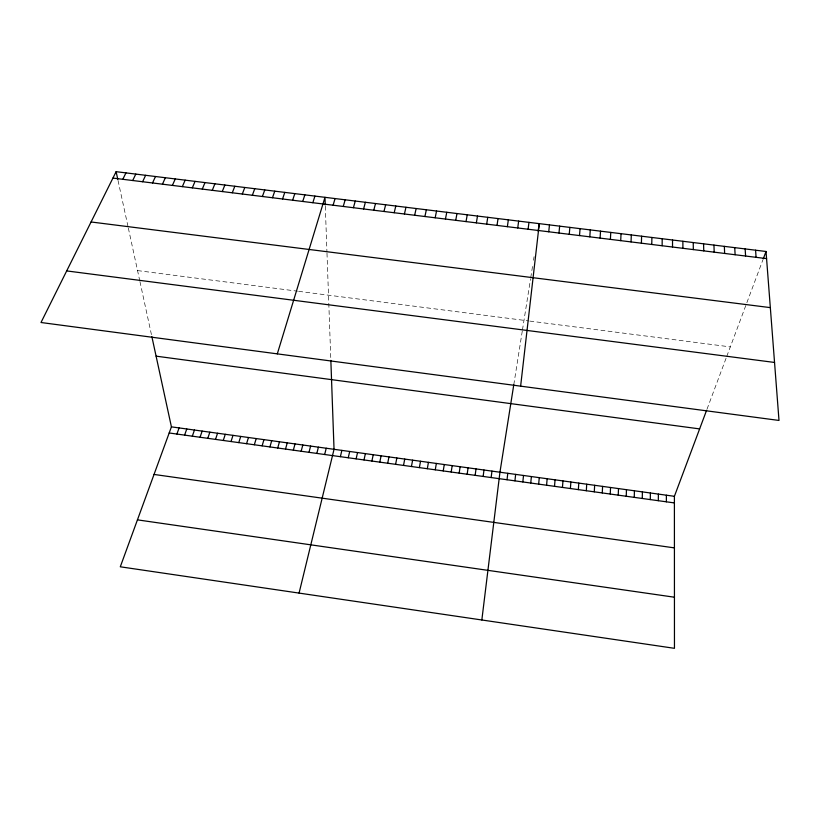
<?xml version="1.0" encoding="UTF-8"?>
<svg xmlns="http://www.w3.org/2000/svg" width="820" height="820" viewBox="0 0 820 820"><rect width="100%" height="100%" fill="white"/><g stroke="black" fill="none" stroke-linecap="round" stroke-linejoin="round"><path stroke-width="0.61" stroke-dasharray="4.1 3.07" d="M513.791 384.693L522.289 331.024M522.463 329.968L530.56 278.779M530.745 277.642L532.938 263.763M533.502 260.248L534.066 256.691M707.014 409.159L726.376 357.428M726.766 356.382L762.856 259.96M137.555 270.59L297.516 291.182M298.654 291.336L528.623 320.928M529.781 321.081L730.323 346.891M118.018 180.441L128.084 226.863M128.33 228.032L139.697 280.471M139.933 281.557L151.628 335.503M325.304 206.179L326.944 251.935M326.985 253.093L330.808 359.262"/><path stroke-width="1.23" d="M672.523 247.035L672.533 240.004M666.363 501.809L666.393 495.198M658.316 500.692L658.388 494.091M662.14 245.754L662.201 238.733M650.291 499.585L650.393 492.994M651.767 244.473L651.89 237.472M642.265 498.468L642.409 491.887M634.249 497.361L634.434 490.79M641.404 243.202L641.599 236.201M626.244 496.254L626.459 489.683M631.051 241.92L631.308 234.94M618.239 495.147L618.495 488.587M620.72 240.649L621.037 233.679M610.254 494.04L610.541 487.49M602.269 492.933L602.587 486.393M610.398 239.378L610.777 232.419M594.285 491.826L594.654 485.296M586.32 490.729L586.72 484.2M600.096 238.107L600.527 231.158M578.356 489.622L578.787 483.103M589.795 236.836L590.287 229.907M570.402 488.525L570.874 482.006M562.458 487.418L562.961 480.92M579.514 235.576L580.068 228.647M554.515 486.321L555.058 479.823M546.581 485.225L547.155 478.736M569.244 234.305L569.849 227.396M538.658 484.128L539.273 477.65M558.984 233.044L559.65 226.146M530.745 483.031L531.391 476.563M548.734 231.783L549.472 224.895M522.832 481.934L523.519 475.477M514.929 480.848L515.647 474.39M520.628 386.159L539.293 223.645L538.104 231.168M507.037 479.751L507.795 473.304M481.842 619.981L499.944 472.217L513.791 384.693M528.111 229.241L528.961 222.374M491.139 477.547L491.959 471.121M517.738 227.96L518.64 221.113M483.134 476.44L483.995 470.014M475.139 475.333L476.03 468.917M507.365 226.679L508.338 219.842M467.154 474.226L468.087 467.82M497.012 225.408L498.047 218.581M459.169 473.119L460.133 466.723M451.195 472.023L452.199 465.627M486.67 224.137L487.767 217.32M443.23 470.916L444.266 464.53M476.348 222.866L477.496 216.06M435.276 469.819L436.342 463.443M427.322 468.712L428.429 462.347M466.037 221.595L467.236 214.799M419.379 467.615L420.527 461.26M455.725 220.324L456.996 213.538M411.445 466.518L412.624 460.163M403.522 465.422L404.731 459.077M395.599 464.325L396.849 457.99M445.444 219.053L446.767 212.277M387.686 463.228L388.967 456.904M435.164 217.792L436.547 211.027M379.783 462.131L381.105 455.817M371.89 461.035L373.243 454.731M424.904 216.521L426.349 209.776M363.998 459.948L365.382 453.644M414.654 215.26L416.15 208.526M356.116 458.851L357.54 452.558M404.414 213.999L405.972 207.275M348.244 457.765L349.699 451.482M340.372 456.678L341.868 450.395M394.184 212.739L395.804 206.025M299.074 593.096L334.037 449.319L330.849 360.421M324.669 454.505L326.227 448.232M383.975 211.478L385.646 204.774M316.817 453.419L318.416 447.156M373.776 210.227L375.509 203.534M308.986 452.332L310.616 446.08M301.155 451.246L302.816 445.004M363.588 208.967L365.382 202.284M293.334 450.159L295.026 443.928M285.514 449.083L287.246 442.851M353.41 207.716L355.265 201.043M277.713 447.997L279.476 441.785M343.252 206.466L345.159 199.803M269.913 446.92L271.707 440.709M262.123 445.844L263.948 439.643M333.104 205.215L335.062 198.563M254.333 444.768L256.199 438.567M277.303 353.871L324.986 197.323L325.253 204.928M246.553 443.692L248.46 437.501M312.84 202.714L314.911 196.093M238.784 442.615L240.721 436.435M231.025 441.539L232.993 435.369M302.723 201.464L304.856 194.852M223.265 440.463L225.274 434.303M215.527 439.387L217.556 433.237M292.627 200.223L294.821 193.623M207.778 438.321L209.848 432.171M200.049 437.244L202.15 431.105M282.541 198.983L284.786 192.392M192.321 436.178L194.453 430.049M272.465 197.743L274.772 191.162M184.602 435.112L186.775 428.983M176.894 434.046L179.098 427.927M262.4 196.503L264.757 189.933M151.874 336.682L171.421 426.861L120.294 566.794L674.46 648.323L674.399 496.305L706.604 410.277M252.355 195.262L254.764 188.702M763.246 258.915L766.024 251.484L116.122 171.677L41 322.506L779 420.445L766.024 251.484M242.31 194.022L244.79 187.483M232.285 192.792L234.817 186.253M222.271 191.552L224.854 185.033M212.277 190.322L214.912 183.813M202.284 189.092L204.979 182.593M192.31 187.862L195.058 181.374M182.347 186.632L185.146 180.154M172.395 185.412L175.254 178.945M162.452 184.182L165.363 177.725M152.52 182.962L155.492 176.515M142.608 181.743L145.632 175.306M132.707 180.523L135.782 174.096M122.815 179.303L125.942 172.887M112.934 178.083L766.577 258.618M91.071 221.974L770.339 307.623M66.697 270.918L774.551 362.45M156.097 356.157L699.624 428.901M171.421 426.861L674.399 496.305M169.186 432.981L674.409 502.926M154.037 474.442L674.419 547.883M137.442 519.859L674.44 597.216M116.122 171.677L117.783 179.354M755.589 250.202L756.071 257.326M745.154 248.921L745.585 256.035M734.74 247.64L735.109 254.743M724.347 246.369L724.644 253.452M713.953 245.088L714.189 252.17M703.58 243.817L703.755 250.879M693.218 242.546L693.33 249.598M682.865 241.275L682.916 248.316"/></g></svg>
